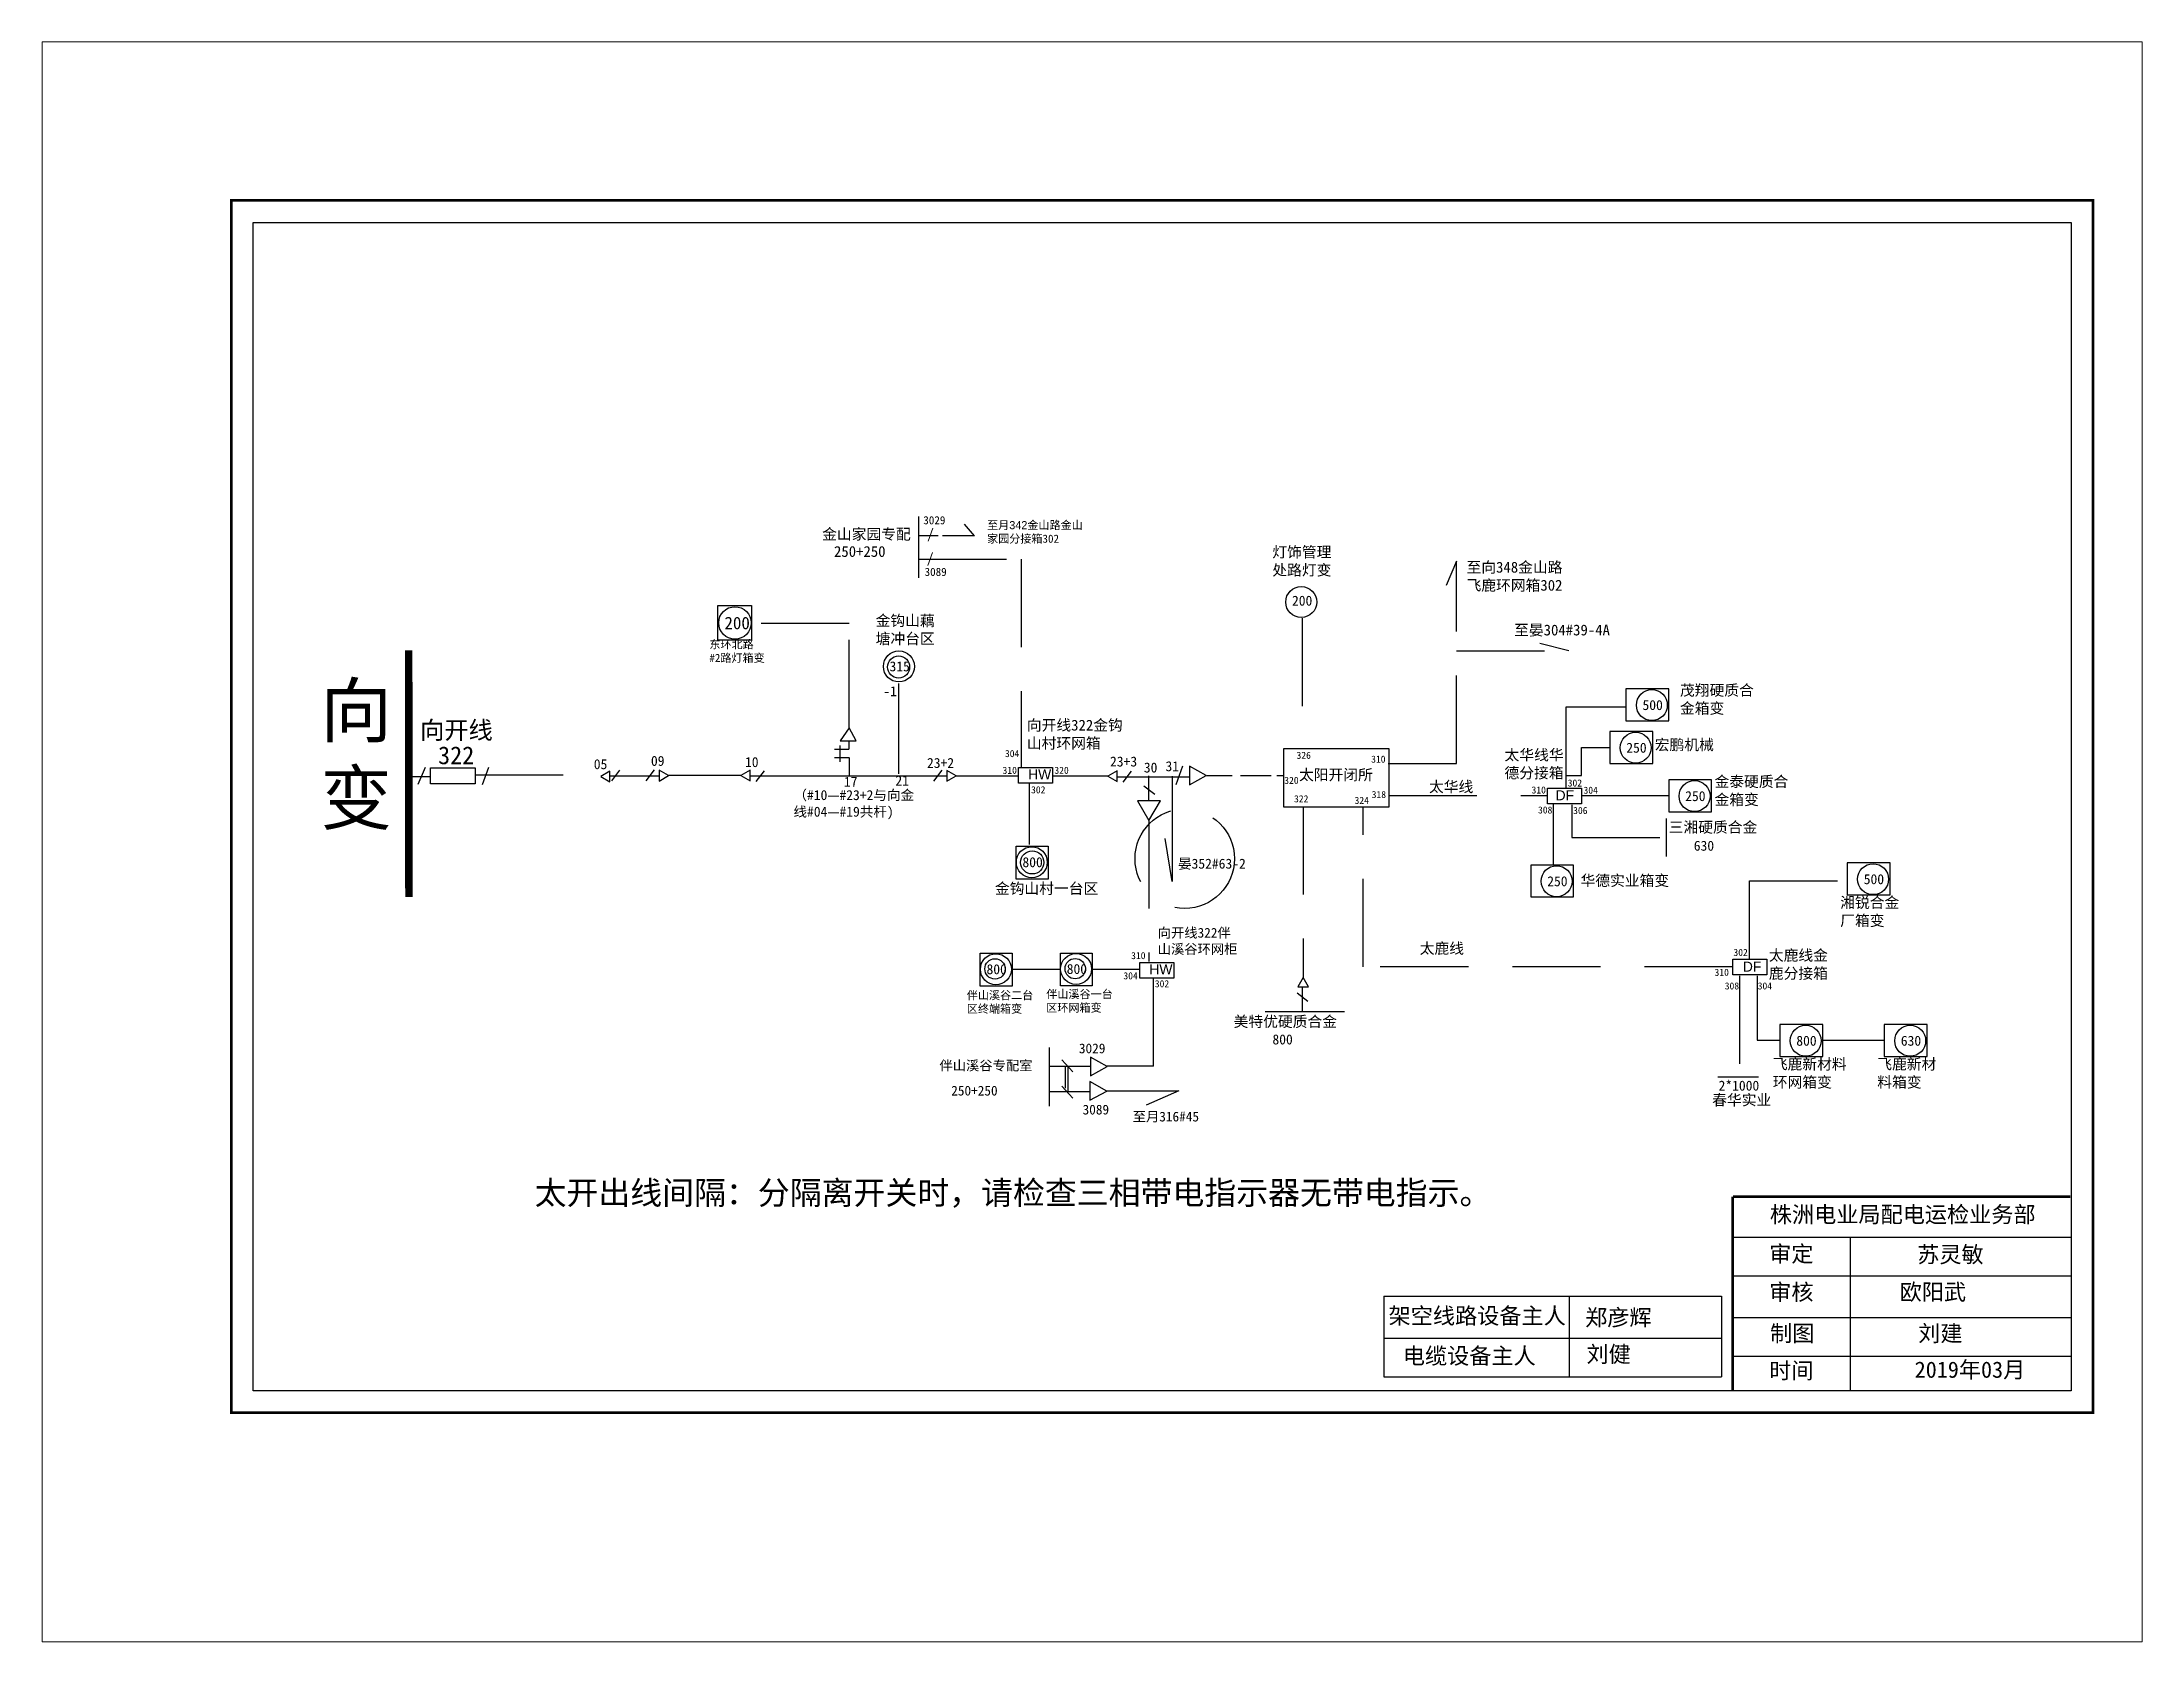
# Paper-space layout '布局1' of a CAD drawing. Extents: x 27 to 240, y 20 to 183.
# The model-space entities are those that its viewports show. They can reach past a viewport. Long polylines and large blocks are cut down to what shows.
import ezdxf

# ---------------------------------------------------------------- set-up
doc = ezdxf.new("R2010")
doc.units = 0
doc.header["$LTSCALE"] = 0.774411
doc.linetypes.add('ACAD_ISO02W100', pattern=[15, 12, -3])
doc.linetypes.add('DASHED2', pattern=[9.525, 6.35, -3.175])
doc.layers.get('0').update_dxf_attribs({"linetype": 'CONTINUOUS'})
doc.layers.add('0-RefEdit0', color=7, linetype='CONTINUOUS')
doc.layers.add('Layer2', color=1, linetype='CONTINUOUS')
doc.layers.add('MiniCADLayer', color=7, linetype='CONTINUOUS', lineweight=20)
doc.styles.add('hztxt_txtstyle_0.00_0_0', font='', dxfattribs={"bigfont": 'hztxt.shx'})
doc.styles.add('hztxt_txtstyle_0.79_0_0', font='', dxfattribs={"height": 0.786403, "bigfont": 'hztxt.shx'})
doc.styles.get("Standard").update_dxf_attribs({"font": '', "height": 2.5})
doc.styles.add('STYLE1', font='', dxfattribs={"height": 2.6})
doc.styles.add('字体', font='', dxfattribs={"height": 2.5})
doc.styles.get('hztxt_txtstyle_0.00_0_0').set_extended_font_data('hztxt')
doc.styles.get('hztxt_txtstyle_0.79_0_0').set_extended_font_data('hztxt')
doc.styles.get('Standard').set_extended_font_data('SimSun')
doc.styles.get('STYLE1').set_extended_font_data('SimSun')
doc.styles.get('字体').set_extended_font_data('楷体_GB2312')

msp = doc.modelspace()

# ---------------------------------------------------------------- linework, layer by layer
at = {"color": 0, "linetype": 'DASHED2'}
for p, q in [((93.27, 195.63), (96.96, 195.63)), ((103.68, 195.57), (97.73, 195.58)), ((93.32, 191.29), (112.34, 191.29)), ((112.26, 191.29), (112.26, 152.74)), ((164.2, 180.38), (164.2, 156.28)), ((212.98, 148.96), (212.98, 164)), ((212.98, 164), (223.91, 164)), ((215.79, 151.27), (215.79, 156.48)), ((215.79, 156.48), (221, 156.48)), ((11.38, 151.39), (34.41, 151.39)), ((100.26, 151.22), (111.8, 151.22)), ((113.75, 149.91), (113.75, 138.57)), ((128.27, 151.18), (118.08, 151.18)), ((180.19, 147.59), (209.39, 147.59)), ((212.98, 151.27), (215.79, 151.27)), ((215.79, 147.61), (231.8, 147.61)), ((164.4, 145.55), (164.4, 114.01)), ((175.46, 115.96), (175.46, 145.47)), ((210.59, 146.01), (210.59, 134.84)), ((214.04, 145.89), (214.04, 139.84)), ((135.89, 142.99), (135.89, 116.96)), ((214.04, 139.84), (231.34, 139.84)), ((246.86, 117.32), (246.86, 131.83)), ((246.86, 131.83), (264.63, 131.83)), ((119.35, 115.43), (110.75, 115.43)), ((134.17, 115.48), (125.58, 115.48)), ((136.7, 113.8), (136.7, 97.58)), ((243.69, 115.96), (175.46, 115.96)), ((244.99, 114.29), (244.99, 95.59)), ((248.26, 114.28), (248.26, 102.39)), ((260.46, 102.39), (271.66, 102.39)), ((124.96, 97.51), (117.5, 97.51)), ((136.73, 97.58), (128.13, 97.58)), ((124.84, 92.88), (117.5, 92.88)), ((141.35, 93), (128.08, 93))]:
    msp.add_line(p, q, dxfattribs=at)
msp.add_line((103.68, 195.57), (101.8, 197.74))
at = {"linetype": 'DASHED2'}
for p, q in [((192.74, 190.92), (190.79, 186.39)), ((192.74, 153.53), (192.74, 190.92)), ((80.53, 179.35), (62.75, 179.35)), ((80.53, 160.12), (80.53, 179.35)), ((213.46, 174.35), (208.11, 175.69)), ((192.74, 174.35), (213.46, 174.35)), ((78.79, 156.81), (78.79, 153.81)), ((180.07, 153.53), (192.74, 153.53)), ((60.7, 151.3), (47.07, 151.3))]:
    msp.add_line(p, q, dxfattribs=at)
at = {"linetype": 'Continuous'}
for p, q in [((89.65, 151.58), (89.65, 168.3)), ((80.52, 160.09), (78.87, 157.72)), ((81.78, 157.7), (80.52, 160.09)), ((77.78, 156.15), (80.45, 156.15)), ((78.84, 157.7), (81.78, 157.7)), ((80.46, 157.74), (80.46, 156.15)), ((2.14, 152.76), (0.82, 149.63)), ((13.84, 152.78), (12.67, 149.59)), ((44.47, 152.32), (42.93, 150.33)), ((63.33, 150.18), (64.86, 152.17)), ((77.78, 154.6), (80.45, 154.6)), ((80.49, 154.6), (80.49, 151.26)), ((97.62, 152.27), (96.09, 150.27)), ((45.39, 151.19), (36.18, 151.19)), ((98.58, 151.19), (62.25, 151.19)), ((243.8, 65.98), (306.16, 65.98)), ((265.44, 65.97), (265.44, 37.64)), ((243.8, 58.88), (306.16, 58.88)), ((179.3, 55.07), (179.3, 40.21)), ((179.3, 55.07), (241.66, 55.07)), ((213.51, 55.07), (213.51, 40.21)), ((241.66, 55.07), (241.66, 40.21)), ((243.8, 51.13), (306.16, 51.13)), ((179.3, 47.32), (241.66, 47.32)), ((243.8, 44.02), (306.16, 44.02)), ((179.3, 40.21), (241.66, 40.21))]:
    msp.add_line(p, q, dxfattribs=at)
at = {"color": 0, "linetype": 'Continuous'}
for p, q in [((36.63, 150.3), (38.16, 152.3)), ((131.12, 150.07), (132.66, 152.07)), ((142.09, 153.03), (140.86, 149.6)), ((129.99, 151.08), (143.28, 151.08)), ((134.95, 149.38), (136.95, 147.84)), ((135.85, 146.64), (135.85, 151.21)), ((140.2, 151.2), (140.2, 131.71)), ((151.25, 151.23), (146.55, 151.23)), ((158.45, 151.23), (152.78, 151.23)), ((160.79, 151.23), (159.53, 151.23)), ((140.2, 131.71), (138.87, 139.68)), ((231.44, 143.35), (231.44, 136.32)), ((163.26, 111.14), (165.26, 109.61)), ((164.27, 107.64), (164.27, 112.2)), ((135.44, 90.45), (141.47, 93.12))]:
    msp.add_line(p, q, dxfattribs=at)
at = {"linetype": 'ACAD_ISO02W100'}
msp.add_line((3.03, 151.07), (-1.03, 151.08), dxfattribs=at)
at = {"color": 0}
for p, q in [((117.5, 90.19), (117.5, 101.07)), ((121.82, 96.55), (119.82, 98.78)), ((120.46, 93.52), (120.46, 97.58)), ((120.94, 92.88), (120.94, 97.58)), ((121.82, 91.68), (119.82, 93.92))]:
    msp.add_line(p, q, dxfattribs=at)
at = {"linetype": 'Continuous', "const_width": 0.5}
msp.add_lwpolyline([(-33.64, 257.54), (310.34, 257.54), (310.34, 33.57), (-33.64, 33.57)], close=True, dxfattribs=at)
at = {"linetype": 'Continuous'}
for points in [[(-29.59, 253.49), (306.29, 253.49), (306.29, 37.62), (-29.59, 37.62)], [(160.83, 156.29), (180.2, 156.29), (180.2, 145.43), (160.83, 145.43)], [(3.16, 152.69), (11.38, 152.69), (11.38, 149.77), (3.16, 149.77)]]:
    msp.add_lwpolyline(points, close=True, dxfattribs=at)
at = {"linetype": 'DASHED2'}
msp.add_lwpolyline([(56.23, 182.68), (62.46, 182.68), (62.46, 176.32), (56.23, 176.32)], close=True, dxfattribs=at)
at = {"linetype": 'Continuous'}
for points, const_width in [([(-0.87, 174.42), (-0.84, 128.82)], 1.38), ([(243.76, 73.48), (243.76, 37.76)], 0.5), ([(243.8, 73.48), (306.16, 73.48)], 0.5)]:
    msp.add_lwpolyline(points, dxfattribs=dict(at, const_width=const_width))
at = {"color": 0, "linetype": 'Continuous'}
for points in [[(231.96, 167.3), (224.02, 167.3), (224.02, 161.39), (231.96, 161.39)], [(228.97, 159.42), (221.04, 159.42), (221.04, 153.52), (228.97, 153.52)], [(118.08, 149.91), (111.8, 149.91), (111.8, 152.8), (118.08, 152.8)], [(209.51, 148.96), (215.8, 148.96), (215.8, 146.07), (209.51, 146.07)], [(239.85, 150.48), (231.92, 150.48), (231.92, 144.58), (239.85, 144.58)], [(111.37, 138.22), (117.25, 138.22), (117.25, 132.17), (111.37, 132.17)], [(214.36, 134.76), (206.43, 134.76), (206.43, 128.85), (214.36, 128.85)], [(272.84, 135.13), (264.9, 135.13), (264.9, 129.22), (272.84, 129.22)], [(104.73, 118.45), (110.61, 118.45), (110.61, 112.4), (104.73, 112.4)], [(119.55, 118.5), (125.43, 118.5), (125.43, 112.45), (119.55, 112.45)], [(140.48, 113.87), (134.2, 113.87), (134.2, 116.76), (140.48, 116.76)], [(243.75, 117.35), (250.03, 117.35), (250.03, 114.46), (243.75, 114.46)], [(260.38, 105.28), (252.45, 105.28), (252.45, 99.37), (260.38, 99.37)], [(279.69, 105.28), (271.76, 105.28), (271.76, 99.37), (279.69, 99.37)]]:
    msp.add_lwpolyline(points, close=True, dxfattribs=at)
at = {"color": 0}
for points in [[(34.59, 151.12), (36.31, 150.13), (36.31, 152.11)], [(128.27, 151.18), (129.99, 150.19), (129.99, 152.18)], [(146.48, 151.28), (143.37, 153.04), (143.37, 149.56)], [(135.88, 142.97), (138, 146.63), (133.77, 146.63)], [(164.37, 113.99), (163.38, 112.27), (165.36, 112.27)], [(128.2, 97.52), (125.09, 99.28), (125.1, 95.8)], [(128.08, 93), (124.98, 94.76), (124.98, 91.28)]]:
    msp.add_lwpolyline(points, close=True, dxfattribs=at)
for points in [[(47.11, 151.27), (45.39, 152.27), (45.39, 150.28)], [(60.48, 151.29), (62.2, 150.29), (62.2, 152.28)], [(100.26, 151.22), (98.55, 152.22), (98.55, 150.23)]]:
    msp.add_lwpolyline(points, close=True)
msp.add_circle((59.4, 179.49), 3)
at = {"color": 0, "linetype": 'Continuous'}
for centre, radius in [((164.03, 183.35), 2.86), ((228.81, 164.3), 2.86), ((225.82, 156.43), 2.86), ((236.7, 147.49), 2.86), ((114.25, 135.27), 2.86), ((114.32, 135.24), 2.14), ((211.21, 131.76), 2.86), ((269.69, 132.14), 2.86), ((107.61, 115.5), 2.86), ((122.43, 115.55), 2.86), ((122.27, 115.61), 1.88), ((257.23, 102.29), 2.86), ((276.54, 102.29), 2.86)]:
    msp.add_circle(centre, radius, dxfattribs=at)
at = {"linetype": 'Continuous'}
for centre, radius in [((89.69, 171.45), 2.86), ((89.64, 171.34), 2.04), ((107.45, 115.56), 1.88)]:
    msp.add_circle(centre, radius, dxfattribs=at)
at = {"color": 1, "linetype": 'DASHED2'}
msp.add_circle((142.5, 135.93), 9.18, dxfattribs=at)
at = {"layer": '0-RefEdit0', "color": 0, "linetype": 'Continuous'}
msp.add_line((93.31, 199.15), (93.31, 187.8), dxfattribs=at)
at = {"layer": '0-RefEdit0', "color": 0, "ltscale": 2}
for p, q in [((172.03, 107.64), (157.37, 107.64)), ((248.28, 102.39), (252.35, 102.39)), ((248.49, 95.59), (240.99, 95.59))]:
    msp.add_line(p, q, dxfattribs=at)
at = {"layer": 'MiniCADLayer', "color": 7, "linetype": 'DASHED2', "ltscale": 0.744954}
for p, q in [((95.96, 196.97), (95.07, 194.58)), ((95.93, 192.48), (95.04, 190.09))]:
    msp.add_line(p, q, dxfattribs=at)

# ---------------------------------------------------------------- texts
at = {"color": 0, "linetype": 'Continuous', "attachment_point": 1}
for s, insert, char_height, width, style in [('{\\fSimSun|b0|i0|c134|p2;至月}342{\\fSimSun|b0|i0|c134|p2;金山路金山家园分接箱302}', (105.99, 198.3), 1.5, 18.5529, 'hztxt_txtstyle_0.00_0_0'), ('3029', (122.95, 101.78), 1.8, 29.6381, 'STYLE1'), ('3089', (123.63, 90.47), 1.8, 29.6381, 'STYLE1')]:
    msp.add_mtext(s, dxfattribs=dict(at, insert=insert, char_height=char_height, width=width, style=style))
at = {"color": 0, "attachment_point": 1, "style": '字体'}
for s, insert, char_height, width in [('灯饰管理处路灯变', (158.69, 193.6), 2, 13.1434), ('茂翔硬质合金箱变', (234, 168.05), 2, 13.6), ('{\\fSimSun|b0|i0|c134|p2;向开线}322{\\fSimSun|b0|i0|c134|p2;金钩山村环网箱}', (113.33, 161.6), 2, 18.6333), ('太华线华德分接箱', (201.59, 156.11), 2, 13.1434), ('宏鹏机械', (229.35, 157.98), 2, 13.6), ('{\\fSimSun|b0|i0|c134|p2;太阳开闭所}', (163.61, 152.43), 2, 17.1838), ('金泰硬质合金箱变', (240.39, 151.18), 2, 13.6), ('太华线', (187.63, 150.23), 2, 13.1434), ('三湘硬质合金', (231.92, 142.75), 2, 18.2767), ('华德实业箱变', (215.63, 132.89), 2, 19.2722), ('金钩山村一台区', (107.43, 131.43), 2, 18.6333), ('湘锐合金厂箱变', (263.61, 128.83), 2, 13.1434), ('{\\fSimSun|b0|i0|c134|p2;向开线}322{\\fSimSun|b0|i0|c134|p2;伴山溪谷环网柜}', (137.51, 123.14), 1.8, 15.8735), ('{\\fSimSun|b0|i0|c134|p2;\\C256;伴山溪谷\\C0;二台区终端箱变}', (102.24, 111.44), 1.5, 12.3721), ('{\\fSimSun|b0|i0|c134|p2;\\C256;伴山溪谷\\C0;一台区环网箱变}', (116.92, 111.64), 1.5, 12.3721), ('{\\fSimSun|b0|i0|c134|p2;美特优硬质合金}', (151.54, 106.84), 2, 23.9394), ('飞鹿新材料环网箱变', (251.16, 98.98), 2, 14.4876), ('飞鹿新材料箱变', (270.46, 98.98), 2, 13.1434), ('春华实业', (239.96, 92.35), 2, 13.1434)]:
    msp.add_mtext(s, dxfattribs=dict(at, insert=insert, char_height=char_height, width=width))
at = {"char_height": 2, "attachment_point": 1, "style": '字体'}
for s, insert, width in [('{\\fSimSun|b0|i0|c134|p2;至向348金山路飞鹿环网箱302}', (194.57, 190.78), 20.1509), ('金钩山藕塘冲台区', (85.4, 180.92), 13.1434), ('{\\fSimSun|b0|i0|c134|p2;至晏304#39-4A}', (203.36, 179.18), 20.1509)]:
    msp.add_mtext(s, dxfattribs=dict(at, insert=insert, width=width))
at = {"color": 0, "attachment_point": 1}
for s, insert, char_height, width in [('200', (162.32, 184.52), 1.84, 3.8702), ('500', (227.08, 165.23), 1.84, 3.8702), ('304', (109.28, 156), 1.3, 3.8702), ('326', (163.16, 155.68), 1.3, 3.8702), ('250', (224.09, 157.35), 1.84, 3.8702), ('310', (108.84, 152.9), 1.3, 3.8702), ('{\\fArial|b0|i0|c0|p32;HW}', (113.56, 152.44), 1.84, 5.704), ('320', (118.42, 152.91), 1.3, 3.8702), ('23+3', (128.7, 154.8), 1.84, 3.8702), ('30', (134.95, 153.69), 1.84, 3.8702), ('31', (138.95, 153.93), 1.84, 3.8702), ('302', (114.11, 149.31), 1.3, 3.8702), ('320', (160.89, 151.05), 1.3, 3.8702), ('322', (162.7, 147.64), 1.3, 3.8702), ('318', (177.05, 148.43), 1.3, 3.8702), ('310', (206.58, 149.27), 1.3, 3.8702), ('{\\fArial|b0|i0|c0|p32;DF}', (211.02, 148.56), 1.84, 5.704), ('302', (213.26, 150.56), 1.3, 3.8702), ('304', (216.18, 149.23), 1.3, 3.8702), ('250', (234.97, 148.41), 1.84, 3.8702), ('324', (173.88, 147.35), 1.3, 3.8702), ('308', (207.78, 145.58), 1.3, 3.8702), ('306', (214.27, 145.48), 1.3, 3.8702), ('800', (112.52, 136.2), 1.84, 3.8702), ('晏352#63-2', (141.26, 135.93), 1.84, 13.7193), ('630', (236.56, 139.24), 1.84, 3.8702), ('250', (209.48, 132.68), 1.84, 3.8702), ('500', (267.96, 133.06), 1.84, 3.8702), ('800', (105.88, 116.42), 1.84, 3.8702), ('800', (120.7, 116.47), 1.84, 3.8702), ('310', (132.6, 118.67), 1.3, 3.8702), ('{\\fArial|b0|i0|c0|p32;HW}', (135.96, 116.4), 1.84, 5.704), ('302', (243.88, 119.26), 1.3, 3.8702), ('{\\fArial|b0|i0|c0|p32;DF}', (245.62, 116.9), 1.84, 5.704), ('304', (131.17, 114.94), 1.3, 3.8702), ('302', (136.98, 113.47), 1.3, 3.8702), ('310', (240.39, 115.57), 1.3, 3.8702), ('308', (242.28, 113.07), 1.3, 3.8702), ('304', (248.37, 113.07), 1.3, 3.8702), ('800', (158.71, 103.45), 1.84, 3.8702), ('800', (255.5, 103.21), 1.84, 3.8702), ('630', (274.81, 103.21), 1.84, 3.8702), ('2*1000', (241.14, 94.92), 1.84, 3.8702)]:
    msp.add_mtext(s, dxfattribs=dict(at, insert=insert, char_height=char_height, width=width))
at = {"attachment_point": 1}
for s, insert, char_height, width in [('200', (57.46, 180.62), 2.3, 4.8377), ('315', (87.96, 172.38), 1.84, 3.8702), ('-1', (86.81, 167.79), 1.84, 3.8702), ('05', (33.32, 154.31), 1.84, 3.8702), ('09', (43.88, 154.92), 1.84, 3.8702), ('10', (61.26, 154.7), 1.84, 3.8702), ('23+2', (94.88, 154.54), 1.84, 11.549), ('310', (176.95, 154.97), 1.3, 3.8702), ('（#10—#23+2与向金线#04—#19共杆)', (70.21, 148.6), 1.84, 23.3513), ('17', (79.54, 151.06), 1.84, 3.8702), ('21', (89.05, 151.28), 1.84, 3.8702)]:
    msp.add_mtext(s, dxfattribs=dict(at, insert=insert, char_height=char_height, width=width))
at = {"linetype": 'Continuous', "attachment_point": 1}
for s, insert, char_height, width in [('东环北路\\P#2路灯箱变', (54.67, 176.27), 1.5, 19.8904), ('向开线', (1.22, 161.33), 3.283, 35.8504), ('322', (4.54, 156.67), 3.283, 7.4256)]:
    msp.add_mtext(s, dxfattribs=dict(at, insert=insert, char_height=char_height, width=width))
at = {"linetype": 'Continuous', "attachment_point": 1, "style": '字体'}
for s, insert, char_height, width in [('{\\fSimSun|b0|i0|c134|p2;向\\P变}', (-17.19, 168.13), 9.6749, 52.2715), ('株洲电业局配电运检业务部', (250.61, 71.7), 3, 82.0179), ('审定', (250.49, 64.42), 3, 23.4615), ('{\\fSimSun|b0|i0|c134|p2;苏灵敏}', (277.84, 64.31), 3, 23.4615), ('审核', (250.49, 57.36), 3, 23.4615), ('{\\fSimSun|b0|i0|c134|p2;欧阳武}', (274.59, 57.38), 3, 33.0539), ('{\\f\uffbfﾬￌﾣﾤ_GB2312|b0|i0|c134|p49;架空线路设备主人}', (180.17, 52.98), 3, 58.56), ('郑彦辉', (216.48, 52.66), 3, 47.14), ('制图', (250.66, 49.73), 3, 23.4615), ('{\\fSimSun|b0|i0|c134|p2;刘建}', (278.02, 49.73), 3, 36.7161), ('{\\f\uffbfﾬￌﾣﾤ_GB2312|b0|i0|c134|p49;电缆设备主人}', (182.8, 45.57), 3, 58.56), ('刘健', (216.73, 45.89), 3, 33.0539), ('时间', (250.49, 42.85), 3, 23.4615), ('{\\fSimSun|b0|i0|c134|p2;2019年03月}', (277.37, 43.02), 3, 31.0461)]:
    msp.add_mtext(s, dxfattribs=dict(at, insert=insert, char_height=char_height, width=width))
at = {"color": 1, "char_height": 2, "width": 13.1434, "attachment_point": 1, "style": '字体'}
for s, insert in [('{\\fSimSun|b0|i0|c134|p2;太鹿线}', (185.92, 120.37)), ('{\\fSimSun|b0|i0|c134|p2;太鹿线金鹿分接箱}', (250.43, 119.08))]:
    msp.add_mtext(s, dxfattribs=dict(at, insert=insert))
at = {"color": 1, "linetype": 'Continuous', "insert": (22.38, 76.36), "char_height": 4.32, "width": 184.7594, "attachment_point": 1, "style": '字体'}
msp.add_mtext('{\\fSimSun|b0|i0|c134|p2;太开出线间隔：分隔离开关时，请检查三相带电指示器无带电指示。}', dxfattribs=at)
at = {"layer": 'Layer2', "color": 0, "linetype": 'Continuous', "attachment_point": 1}
for s, insert, char_height, width, style in [('{\\fSimSun|b0|i0|c134|p2;3029}', (94.2, 199.21), 1.5, 22.1267, 'hztxt_txtstyle_0.79_0_0'), ('{\\fSimSun|b0|i0|c134|p2;金山家园专配}', (75.51, 196.89), 2, 22.1267, 'hztxt_txtstyle_0.79_0_0'), ('{\\fSimSun|b0|i0|c134|p2;250+250}', (77.7, 193.69), 2, 22.1267, 'hztxt_txtstyle_0.79_0_0'), ('{\\fSimSun|b0|i0|c134|p2;3089}', (94.44, 189.67), 1.5, 22.1267, 'hztxt_txtstyle_0.79_0_0'), ('{\\fSimSun|b0|i0|c134|p2;伴山溪谷专配室}', (97.18, 98.61), 1.8, 31.803, '字体'), ('250+250', (99.36, 93.97), 1.8, 31.803, '字体'), ('{\\fSimSun|b0|i0|c134|p2;至月316#45}', (132.89, 89.18), 1.8, 31.803, '字体')]:
    msp.add_mtext(s, dxfattribs=dict(at, insert=insert, char_height=char_height, width=width, style=style))

psp = doc.layouts.new('布局1')

# ---------------------------------------------------------------- viewports
at = {"layer": '0', "color": 7, "linetype": 'Continuous'}
psp.add_viewport(center=(133.35, 101.6), size=(213.36, 162.56), view_center_point=(125.37, 139.01), view_height=295.6201, dxfattribs=at)

doc.saveas('drawing.dxf')
